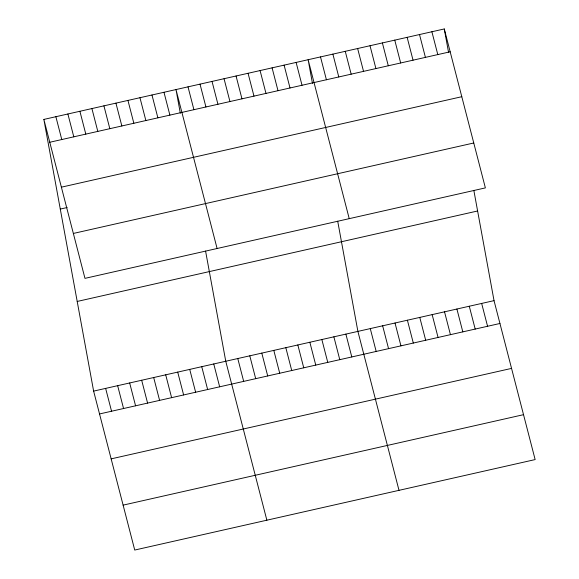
<?xml version="1.0" encoding="UTF-8"?>
<svg xmlns="http://www.w3.org/2000/svg" width="579" height="579" viewBox="0 0 579 579"><rect width="100%" height="100%" fill="white"/><g stroke="black" fill="none" stroke-linecap="round" stroke-linejoin="round"><path stroke-width="0.87" d="M43.859 119.419L444.267 28.95L485.376 187.893L84.968 278.361L43.859 119.419L93.624 391.107L134.733 550.05L535.141 459.581L494.032 300.639L473.854 190.455M49.765 142.26L450.173 51.792M61.381 187.176L461.789 96.707M60.281 209.077L67.15 207.521M73.352 233.446L473.76 142.984M77.202 301.449L477.61 210.98M93.624 391.107L494.032 300.639M99.537 413.949L499.945 323.48M111.154 458.865L511.554 368.396M123.117 505.134L523.525 414.673M431.891 31.744L437.796 54.592M419.514 34.545L425.42 57.386M481.656 303.432L487.569 326.281M407.138 37.338L413.044 60.18M469.279 306.233L475.193 329.075M394.762 40.132L400.668 62.981M456.903 309.027L462.816 331.876M382.386 42.933L388.292 65.774M444.527 311.82L450.44 334.669M370.01 45.727L375.916 68.575M432.151 314.621L438.064 337.463M357.634 48.52L363.54 71.369M419.775 317.415L425.688 340.264M345.258 51.321L351.163 74.163M407.399 320.209L413.312 343.058M332.882 54.115L338.787 76.964M395.023 323.01L400.936 345.851M320.505 56.916L326.411 79.757M382.647 325.803L388.56 348.652M349.231 218.652L308.129 59.709L312.457 83.347M370.271 328.604L376.184 351.446M296.115 62.423L302.021 85.265M399.003 490.341L357.894 331.398L337.709 221.214M284.101 65.138L290.014 87.979M345.88 334.112L351.793 356.954M272.094 67.852L278 90.693M333.873 336.826L339.779 359.668M260.08 70.566L265.985 93.407M321.859 339.54L327.765 362.382M248.065 73.28L253.978 96.121M309.845 342.254L315.758 365.096M236.058 75.994L241.964 98.835M297.838 344.968L303.743 367.81M224.044 78.708L229.95 101.549M285.823 347.682L291.729 370.524M212.03 81.422L217.936 104.263M273.809 350.396L279.722 373.238M200.016 84.136L205.929 106.977M261.795 353.11L267.708 375.952M188.009 86.85L193.914 109.692M249.788 355.824L255.694 378.666M217.103 248.507L175.994 89.564L180.322 113.202M237.774 358.539L243.679 381.38M163.98 92.278L169.893 115.12M266.868 520.195L225.759 361.253L205.581 251.069M151.973 94.992L157.879 117.834M213.752 363.967L219.658 386.808M139.959 97.706L145.865 120.548M201.738 366.681L207.644 389.522M127.945 100.42L133.85 123.262M189.724 369.395L195.637 392.236M115.93 103.134L121.843 125.976M177.71 372.109L183.623 394.95M103.923 105.848L109.829 128.69M165.703 374.823L171.608 397.664M91.909 108.562L97.815 131.404M153.688 377.537L159.594 400.379M79.895 111.277L85.808 134.118M141.674 380.251L147.587 403.093M67.888 113.991L73.794 136.832M129.667 382.965L135.573 405.807M55.873 116.705L61.779 139.546M117.653 385.679L123.559 408.521M105.639 388.393L111.552 411.235M444.267 28.95L448.595 52.588"/></g></svg>
